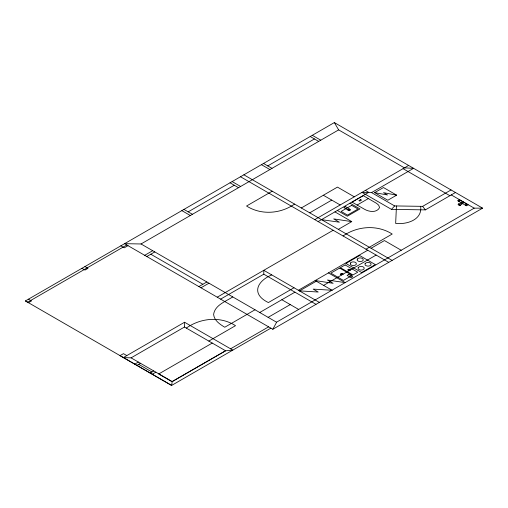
<?xml version="1.0" encoding="UTF-8"?>
<svg xmlns="http://www.w3.org/2000/svg" width="508" height="508" viewBox="0 0 508 508"><rect width="100%" height="100%" fill="white"/><g stroke="black" fill="none" stroke-linecap="round" stroke-linejoin="round"><path stroke-width="0.76" d="M184.569 322.243L123.368 357.575L131.083 357.861L184.474 327.031L184.569 322.243L232.823 350.101L225.603 350.78L171.996 381.667L158.706 373.99L212.255 343.071M420.662 206.324C422.51 219.989 406.578 224.669 395.662 223.425L396.45 205.956M184.474 327.031L225.603 350.78L172.212 381.603L171.621 385.432L120.009 355.638L123.457 353.651L126.816 355.587M348.38 209.633L348.577 210.28L349.828 209.899L348.577 209.525M272.815 329.273L276.6 322.237L141.034 243.973L124.568 243.681L272.815 329.273L482.6 208.159L334.353 122.568L25.4 300.939L171.621 385.432L270.859 328.143M394.64 205.931L371.545 192.596L362.001 192.361L391.465 209.372L394.64 205.931L422.643 206.35L451.06 189.948M27.642 302.228L126.809 244.977M127.997 245.662L124.269 247.809L120.847 245.834M188.182 211.855L234.277 185.236M267.767 165.9L314.439 138.957M141.034 243.973L338.633 129.889L404.419 167.869L413.595 168.319L371.545 192.596M144.704 255.308L152.686 250.698M146.806 256.521L154.788 251.911M272.224 191.192L246.551 206.019C261.188 215.335 280.537 213.887 294.545 204.076M301.301 207.975L337.458 187.103L354.273 196.806M309.709 212.833L331.749 200.101M198.876 286.582L206.858 281.978M314.763 219.634L408.623 165.443M200.977 287.795L208.959 283.191M318.129 221.577L368.725 192.361L365.36 190.424M374.625 192.64L383.47 187.541L396.646 195.148L387.807 200.254L374.625 192.64L387.528 194.983L383.508 192.665L396.646 195.148M357.137 205.035L364.376 209.182C368.846 211.887 376.879 213.087 379.584 207.575L378.67 205.181L376.663 203.416L363.303 195.656L352.095 202.127L357.137 205.035L368.338 198.565M217.246 297.186L333.172 230.257M338.334 229.362L351.758 221.609L334.95 211.906M220.605 299.129L263.798 274.193L316.008 304.336M232.734 296.913C225.825 301.485 214.998 304.933 213.608 314.382C214.205 320.542 219.907 324.301 224.752 327.247L255.01 309.778M271.736 274.892C256.762 281.305 250.984 294.189 268.376 302.558L294.011 287.757M343.084 235.985C357.435 225.952 377.234 224.511 392.208 234.042L365.97 249.193M186.309 328.092C200.59 317.913 220.459 316.033 235.521 325.666L208.813 341.09M134.747 364.147L138.354 362.058M136.849 365.36L140.456 363.271M391.465 209.372L425.355 209.88L455.466 192.494M150.133 373.031L153.746 370.942M152.235 374.244L155.848 372.154M259.709 312.509L294.938 292.17M298.361 290.265L367.76 250.196M371.094 248.272L384.448 240.563L401.257 250.273M299.479 290.913L316.293 281.21M458.489 201.225L460.197 200.241M463.334 202.051L458.038 204.349C459.721 207.575 462.229 202.959 464.09 202.489M268.116 317.36L290.246 304.584M323.628 285.382L376.136 255.067M465.493 205.27L467.233 204.299M230.581 348.805L268.618 326.847M276.517 322.212L474.199 208.153L482.6 208.159M331.978 290.265L313.182 289.115L318.224 292.03L299.396 290.862M321.526 219.653L339.408 222.206L333.692 218.904L351.733 221.621M315.195 280.549L333.146 283.318L327.431 280.016L345.224 282.619L328.416 272.91M451.269 194.92L474.199 208.153M403.054 168.662L449.897 195.707M461.626 203.035L457.594 200.711L459.302 199.72L468.154 204.832L466.446 205.816L462.388 203.473M461.093 203.346L461.855 203.784M312.299 135.293L320.783 140.195M310.197 136.512L318.681 141.408M350.006 203.175L359.962 208.921L347.339 216.211L337.375 210.464M323.348 195.25L340.157 204.953M263.531 163.455L272.009 168.351M261.43 164.668L269.907 169.564M243.859 174.809L392.106 260.401M240.494 176.752L388.747 262.344M232.143 181.578L240.621 186.474M230.041 182.791L238.519 187.687M315.17 280.562L332.035 290.233M183.94 209.404L192.418 214.3M181.839 210.617L190.322 215.513M319.373 302.393L263.798 270.313L263.798 274.193M281.845 299.733L298.653 309.435M150.8 254.216L202.87 284.277M84.938 266.56L87.998 268.332L84.982 270.072L81.921 268.307M131.083 357.861L172.212 381.603M28.435 299.187L31.49 300.952L28.461 302.704L25.4 300.939M138.652 364.312L151.936 371.983M422.643 206.35L425.355 209.88M334.353 122.568L338.633 129.889M357.251 259.055L357.251 260.433C358.699 261.988 361.677 261.988 363.125 260.433L363.125 259.055C361.671 257.505 358.699 257.505 357.251 259.055M365.093 263.589L365.093 264.96C366.541 266.516 369.519 266.516 370.967 264.966L370.967 263.582C369.519 262.033 366.541 262.033 365.093 263.589M350.361 263.036L350.361 264.414C351.809 265.963 354.787 265.963 356.235 264.414L356.235 263.036C354.787 261.48 351.809 261.48 350.361 263.036M358.204 267.564L358.204 268.942C359.651 270.491 362.629 270.491 364.077 268.942L364.077 267.564C362.629 266.008 359.658 266.014 358.204 267.564M342.43 274.174L341.643 274.631L340.849 274.174L341.643 273.717L342.43 274.174M349.809 269.913L349.015 270.37L348.221 269.913L349.015 269.456L349.809 269.913M350.425 209.899L349.04 210.706L347.65 209.899L349.04 209.099L350.425 209.899M343.027 274.174L341.643 274.974L340.252 274.174L341.643 273.374L343.027 274.174M350.406 269.913L349.015 270.72L347.624 269.913L349.015 269.113L350.406 269.913M458.432 204.006L458.47 204.362C459.581 205.937 462.832 205.689 458.432 204.006M345.567 206.692L343.884 207.658L347.809 209.925L349.491 208.953L345.567 206.692M360.68 199.587L358.902 200.616L359.753 201.105L361.531 200.076L360.68 199.587M351.669 205.346L341.147 211.423L347.51 215.094L358.032 209.023L351.669 205.346M359.639 255.53L345.929 263.449L361.62 272.504L375.329 264.592L359.639 255.53M339.617 268.065L330.816 273.145L343.427 280.422L352.222 275.342L339.617 268.065M345.116 264.922L340.36 267.665L352.965 274.949L357.721 272.199L345.116 264.922M459.918 200.882L459.327 200.743L459.918 200.882M466.084 204.445C465.195 204.603 466.846 205.035 466.122 204.502M348.78 274.453L347.104 275.419L351.022 277.685L352.704 276.714L348.78 274.453"/></g></svg>
